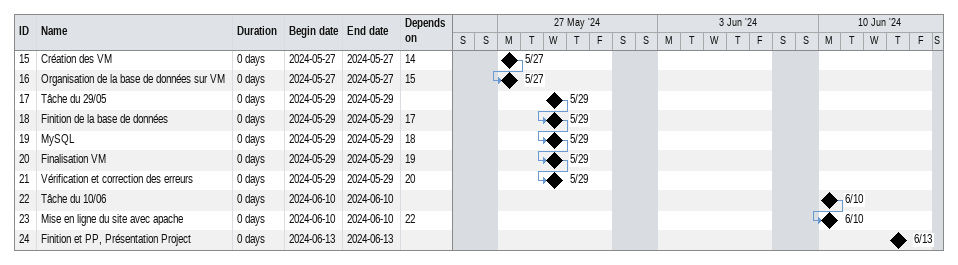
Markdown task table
| ID | Task | Duration | Start | Finish | Predecessors |
|---|---|---|---|---|---|
| 15 | Création des VM | 0d | 2024-05-27 | 2024-05-27 | 14 |
| 16 | Organisation de la base de données sur VM | 0d | 2024-05-27 | 2024-05-27 | 15 |
| 17 | Tâche du 29/05 | 0d | 2024-05-29 | 2024-05-29 |  |
| 18 | Finition de la base de données | 0d | 2024-05-29 | 2024-05-29 | 17 |
| 19 | MySQL | 0d | 2024-05-29 | 2024-05-29 | 18 |
| 20 | Finalisation VM | 0d | 2024-05-29 | 2024-05-29 | 19 |
| 21 | Vérification et correction des erreurs | 0d | 2024-05-29 | 2024-05-29 | 20 |
| 22 | Tâche du 10/06 | 0d | 2024-06-10 | 2024-06-10 |  |
| 23 | Mise en ligne du site avec apache | 0d | 2024-06-10 | 2024-06-10 | 22 |
| 24 | Finition et PP, Présentation Project | 0d | 2024-06-13 | 2024-06-13 |  |
